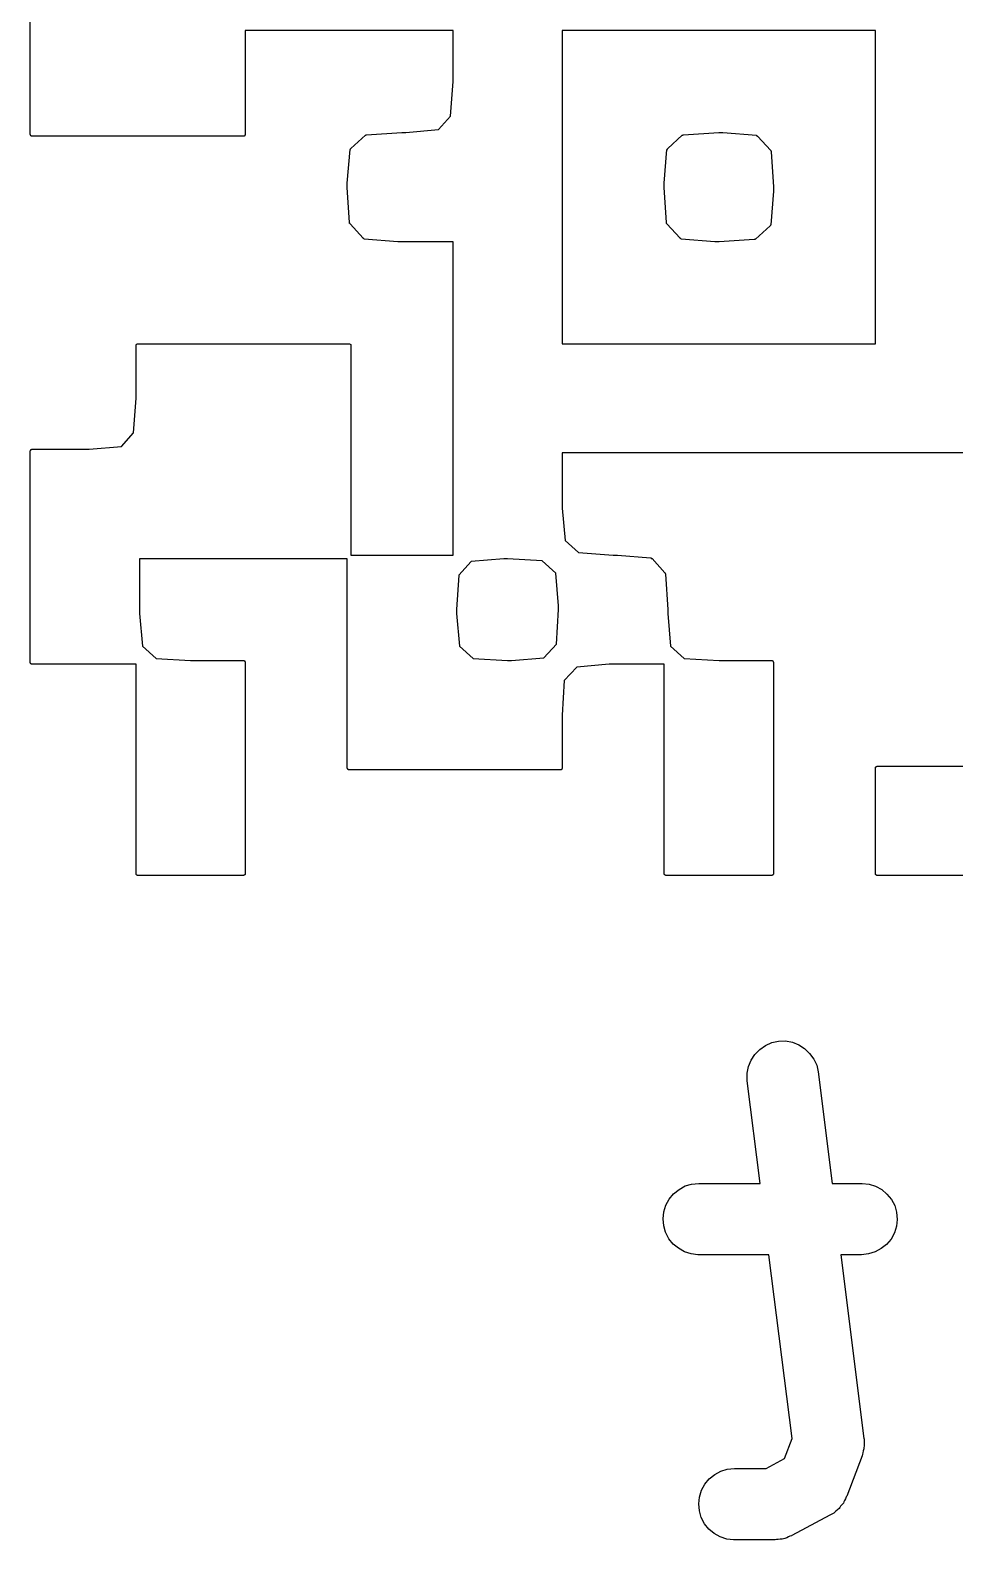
# Model space of a CAD drawing. Extents: x 123.5 to 170.1, y -121.6 to -90.
# Drawn here: x 152.791 to 155.384, y -113.513 to -109.277 of the extents above; entities that cross this region are included whole.
import ezdxf

# ---------------------------------------------------------------- set-up
doc = ezdxf.new("R2010")
doc.units = 0
doc.layers.add('BLACK', color=7, linetype='CONTINUOUS')

msp = doc.modelspace()

# ---------------------------------------------------------------- linework, layer by layer
at = {"layer": 'BLACK', "linetype": 'CONTINUOUS'}
for p, q in [((152.791, -109.569), (152.791, -108.977)), ((153.977, -109.278), (153.394, -109.278)), ((153.394, -109.278), (153.394, -109.569)), ((153.977, -109.421), (153.977, -109.278)), ((154.283, -109.278), (154.283, -110.157)), ((155.162, -109.278), (154.283, -109.278)), ((155.162, -110.157), (155.162, -109.278)), ((153.97, -109.518), (153.977, -109.421)), ((153.936, -109.556), (153.97, -109.518)), ((152.791, -109.57), (152.791, -109.569)), ((152.792, -109.571), (152.791, -109.57)), ((152.791, -109.57), (152.791, -109.57)), ((152.791, -109.57), (152.791, -109.57)), ((152.791, -109.57), (152.791, -109.57)), ((152.792, -109.572), (152.792, -109.571)), ((152.792, -109.571), (152.792, -109.571)), ((152.792, -109.571), (152.792, -109.571)), ((152.792, -109.571), (152.792, -109.571)), ((152.793, -109.573), (152.792, -109.572)), ((152.792, -109.572), (152.792, -109.572)), ((152.792, -109.572), (152.792, -109.572)), ((152.792, -109.572), (152.792, -109.572)), ((152.792, -109.572), (152.792, -109.572)), ((152.794, -109.573), (152.793, -109.573)), ((152.793, -109.573), (152.793, -109.573)), ((152.793, -109.573), (152.793, -109.573)), ((152.793, -109.573), (152.793, -109.573)), ((152.794, -109.574), (152.794, -109.573)), ((152.794, -109.573), (152.794, -109.573)), ((152.794, -109.573), (152.794, -109.573)), ((152.795, -109.574), (152.794, -109.574)), ((152.794, -109.574), (152.794, -109.574)), ((152.794, -109.574), (152.794, -109.574)), ((152.794, -109.574), (152.794, -109.574)), ((152.796, -109.574), (152.795, -109.574)), ((152.795, -109.574), (152.795, -109.574)), ((152.795, -109.574), (152.795, -109.574)), ((152.795, -109.574), (152.795, -109.574)), ((153.389, -109.574), (152.796, -109.574)), ((152.796, -109.574), (152.796, -109.574)), ((153.39, -109.574), (153.389, -109.574)), ((153.391, -109.574), (153.39, -109.574)), ((153.39, -109.574), (153.39, -109.574)), ((153.39, -109.574), (153.39, -109.574)), ((153.39, -109.574), (153.39, -109.574)), ((153.39, -109.574), (153.39, -109.574)), ((153.392, -109.574), (153.391, -109.574)), ((153.391, -109.574), (153.391, -109.574)), ((153.391, -109.574), (153.391, -109.574)), ((153.391, -109.574), (153.391, -109.574)), ((153.393, -109.573), (153.392, -109.573)), ((153.392, -109.573), (153.392, -109.573)), ((153.392, -109.573), (153.392, -109.573)), ((153.392, -109.573), (153.392, -109.574)), ((153.392, -109.574), (153.392, -109.574)), ((153.394, -109.571), (153.393, -109.572)), ((153.393, -109.572), (153.393, -109.572)), ((153.393, -109.572), (153.393, -109.572)), ((153.393, -109.572), (153.393, -109.572)), ((153.393, -109.572), (153.393, -109.573)), ((153.393, -109.573), (153.393, -109.573)), ((153.393, -109.573), (153.393, -109.573)), ((153.394, -109.569), (153.394, -109.57)), ((153.394, -109.57), (153.394, -109.57)), ((153.394, -109.57), (153.394, -109.57)), ((153.394, -109.57), (153.394, -109.57)), ((153.394, -109.57), (153.394, -109.571)), ((153.394, -109.571), (153.394, -109.571)), ((153.394, -109.571), (153.394, -109.571)), ((153.394, -109.571), (153.394, -109.571)), ((153.69, -109.609), (153.731, -109.572)), ((153.731, -109.572), (153.731, -109.572)), ((153.731, -109.572), (153.731, -109.572)), ((153.731, -109.572), (153.731, -109.572)), ((153.731, -109.572), (153.731, -109.572)), ((153.731, -109.572), (153.732, -109.572)), ((153.732, -109.572), (153.732, -109.571)), ((153.732, -109.571), (153.732, -109.571)), ((153.732, -109.571), (153.732, -109.571)), ((153.732, -109.571), (153.733, -109.571)), ((153.733, -109.571), (153.733, -109.571)), ((153.733, -109.571), (153.733, -109.571)), ((153.733, -109.571), (153.733, -109.571)), ((153.733, -109.571), (153.734, -109.571)), ((153.734, -109.571), (153.833, -109.564)), ((153.734, -109.571), (153.734, -109.571)), ((153.734, -109.571), (153.734, -109.571)), ((153.833, -109.564), (153.833, -109.564)), ((153.833, -109.564), (153.833, -109.564)), ((153.833, -109.564), (153.833, -109.564)), ((153.833, -109.564), (153.845, -109.564)), ((153.845, -109.564), (153.936, -109.556)), ((154.579, -109.609), (154.62, -109.572)), ((154.62, -109.572), (154.62, -109.572)), ((154.62, -109.572), (154.62, -109.572)), ((154.62, -109.572), (154.62, -109.572)), ((154.62, -109.572), (154.62, -109.572)), ((154.62, -109.572), (154.621, -109.572)), ((154.621, -109.572), (154.621, -109.571)), ((154.621, -109.571), (154.621, -109.571)), ((154.621, -109.571), (154.621, -109.571)), ((154.621, -109.571), (154.622, -109.571)), ((154.622, -109.571), (154.622, -109.571)), ((154.622, -109.571), (154.622, -109.571)), ((154.622, -109.571), (154.622, -109.571)), ((154.622, -109.571), (154.623, -109.571)), ((154.623, -109.571), (154.722, -109.564)), ((154.623, -109.571), (154.623, -109.571)), ((154.623, -109.571), (154.623, -109.571)), ((154.722, -109.564), (154.722, -109.564)), ((154.722, -109.564), (154.722, -109.564)), ((154.722, -109.564), (154.723, -109.564)), ((154.723, -109.564), (154.734, -109.564)), ((154.734, -109.564), (154.734, -109.564)), ((154.734, -109.564), (154.734, -109.564)), ((154.734, -109.564), (154.734, -109.564)), ((154.734, -109.564), (154.828, -109.572)), ((154.828, -109.572), (154.828, -109.572)), ((154.828, -109.572), (154.828, -109.573)), ((154.828, -109.573), (154.828, -109.573)), ((154.828, -109.573), (154.828, -109.573)), ((154.828, -109.573), (154.829, -109.573)), ((154.829, -109.573), (154.829, -109.573)), ((154.829, -109.573), (154.829, -109.573)), ((154.829, -109.573), (154.829, -109.573)), ((154.829, -109.573), (154.83, -109.573)), ((154.83, -109.573), (154.83, -109.573)), ((154.83, -109.573), (154.83, -109.573)), ((154.83, -109.573), (154.83, -109.574)), ((154.83, -109.574), (154.83, -109.574)), ((154.83, -109.574), (154.831, -109.574)), ((154.831, -109.574), (154.831, -109.574)), ((154.831, -109.574), (154.868, -109.615)), ((153.68, -109.706), (153.688, -109.612)), ((153.688, -109.612), (153.688, -109.612)), ((153.688, -109.612), (153.689, -109.612)), ((153.689, -109.611), (153.689, -109.61)), ((153.689, -109.61), (153.689, -109.61)), ((153.689, -109.61), (153.689, -109.61)), ((153.689, -109.61), (153.69, -109.61)), ((153.689, -109.612), (153.689, -109.611)), ((153.689, -109.611), (153.689, -109.611)), ((153.689, -109.611), (153.689, -109.611)), ((153.689, -109.611), (153.689, -109.611)), ((153.689, -109.612), (153.689, -109.612)), ((153.689, -109.612), (153.689, -109.612)), ((153.69, -109.61), (153.69, -109.609)), ((153.69, -109.609), (153.69, -109.609)), ((153.69, -109.61), (153.69, -109.61)), ((154.569, -109.706), (154.577, -109.612)), ((154.577, -109.612), (154.577, -109.612)), ((154.577, -109.612), (154.578, -109.612)), ((154.578, -109.611), (154.578, -109.61)), ((154.578, -109.61), (154.578, -109.61)), ((154.578, -109.61), (154.578, -109.61)), ((154.578, -109.61), (154.579, -109.61)), ((154.578, -109.612), (154.578, -109.611)), ((154.578, -109.611), (154.578, -109.611)), ((154.578, -109.611), (154.578, -109.611)), ((154.578, -109.611), (154.578, -109.611)), ((154.578, -109.612), (154.578, -109.612)), ((154.578, -109.612), (154.578, -109.612)), ((154.579, -109.61), (154.579, -109.609)), ((154.579, -109.609), (154.579, -109.609)), ((154.579, -109.61), (154.579, -109.61)), ((154.868, -109.615), (154.868, -109.615)), ((154.868, -109.615), (154.868, -109.615)), ((154.868, -109.615), (154.868, -109.615)), ((154.868, -109.615), (154.868, -109.615)), ((154.868, -109.615), (154.868, -109.616)), ((154.868, -109.616), (154.869, -109.616)), ((154.869, -109.616), (154.869, -109.616)), ((154.869, -109.616), (154.869, -109.616)), ((154.869, -109.616), (154.869, -109.617)), ((154.869, -109.617), (154.869, -109.617)), ((154.869, -109.617), (154.869, -109.617)), ((154.869, -109.617), (154.869, -109.617)), ((154.869, -109.617), (154.869, -109.618)), ((154.869, -109.618), (154.869, -109.618)), ((154.869, -109.618), (154.869, -109.618)), ((154.869, -109.618), (154.876, -109.717)), ((153.68, -109.717), (153.68, -109.706)), ((153.68, -109.706), (153.68, -109.706)), ((153.68, -109.706), (153.68, -109.706)), ((153.68, -109.706), (153.68, -109.706)), ((154.569, -109.717), (154.569, -109.706)), ((154.569, -109.706), (154.569, -109.706)), ((154.569, -109.706), (154.569, -109.706)), ((154.569, -109.706), (154.569, -109.706)), ((153.68, -109.718), (153.68, -109.717)), ((153.687, -109.817), (153.68, -109.718)), ((153.68, -109.718), (153.68, -109.718)), ((153.68, -109.718), (153.68, -109.718)), ((154.569, -109.718), (154.569, -109.717)), ((154.576, -109.817), (154.569, -109.718)), ((154.569, -109.718), (154.569, -109.718)), ((154.569, -109.718), (154.569, -109.718)), ((154.876, -109.729), (154.868, -109.823)), ((154.876, -109.717), (154.876, -109.717)), ((154.876, -109.717), (154.876, -109.717)), ((154.876, -109.717), (154.876, -109.718)), ((154.876, -109.718), (154.876, -109.729)), ((154.876, -109.729), (154.876, -109.729)), ((154.876, -109.729), (154.876, -109.729)), ((154.876, -109.729), (154.876, -109.729)), ((153.687, -109.818), (153.687, -109.817)), ((153.687, -109.817), (153.687, -109.817)), ((153.687, -109.817), (153.687, -109.817)), ((153.687, -109.819), (153.687, -109.818)), ((153.687, -109.818), (153.687, -109.818)), ((153.687, -109.818), (153.687, -109.818)), ((153.687, -109.818), (153.687, -109.818)), ((153.688, -109.819), (153.687, -109.819)), ((153.687, -109.819), (153.687, -109.819)), ((153.687, -109.819), (153.687, -109.819)), ((153.688, -109.82), (153.688, -109.819)), ((153.725, -109.861), (153.688, -109.82)), ((153.688, -109.82), (153.688, -109.82)), ((153.688, -109.82), (153.688, -109.82)), ((153.688, -109.82), (153.688, -109.82)), ((153.688, -109.82), (153.688, -109.82)), ((154.576, -109.818), (154.576, -109.817)), ((154.576, -109.817), (154.576, -109.817)), ((154.576, -109.817), (154.576, -109.817)), ((154.576, -109.819), (154.576, -109.818)), ((154.576, -109.818), (154.576, -109.818)), ((154.576, -109.818), (154.576, -109.818)), ((154.576, -109.818), (154.576, -109.818)), ((154.577, -109.819), (154.576, -109.819)), ((154.576, -109.819), (154.576, -109.819)), ((154.576, -109.819), (154.576, -109.819)), ((154.577, -109.82), (154.577, -109.819)), ((154.614, -109.861), (154.577, -109.82)), ((154.577, -109.82), (154.577, -109.82)), ((154.577, -109.82), (154.577, -109.82)), ((154.577, -109.82), (154.577, -109.82)), ((154.577, -109.82), (154.577, -109.82)), ((154.866, -109.826), (154.825, -109.863)), ((154.867, -109.825), (154.866, -109.825)), ((154.866, -109.825), (154.866, -109.825)), ((154.866, -109.825), (154.866, -109.826)), ((154.866, -109.826), (154.866, -109.826)), ((154.868, -109.823), (154.867, -109.823)), ((154.867, -109.823), (154.867, -109.823)), ((154.867, -109.823), (154.867, -109.823)), ((154.867, -109.823), (154.867, -109.824)), ((154.867, -109.824), (154.867, -109.824)), ((154.867, -109.824), (154.867, -109.824)), ((154.867, -109.824), (154.867, -109.824)), ((154.867, -109.824), (154.867, -109.825)), ((154.867, -109.825), (154.867, -109.825)), ((154.867, -109.825), (154.867, -109.825)), ((154.868, -109.823), (154.868, -109.823)), ((153.726, -109.861), (153.725, -109.861)), ((153.725, -109.861), (153.725, -109.861)), ((153.726, -109.862), (153.726, -109.861)), ((153.726, -109.861), (153.726, -109.861)), ((153.727, -109.862), (153.726, -109.862)), ((153.726, -109.862), (153.726, -109.862)), ((153.726, -109.862), (153.726, -109.862)), ((153.728, -109.862), (153.727, -109.862)), ((153.727, -109.862), (153.727, -109.862)), ((153.727, -109.862), (153.727, -109.862)), ((153.727, -109.862), (153.727, -109.862)), ((153.728, -109.863), (153.728, -109.862)), ((153.728, -109.862), (153.728, -109.862)), ((153.728, -109.862), (153.728, -109.862)), ((153.822, -109.871), (153.728, -109.863)), ((153.728, -109.863), (153.728, -109.863)), ((153.833, -109.871), (153.822, -109.871)), ((153.822, -109.871), (153.822, -109.871)), ((153.822, -109.871), (153.822, -109.871)), ((153.822, -109.871), (153.822, -109.871)), ((153.977, -109.871), (153.833, -109.871)), ((153.977, -110.75), (153.977, -109.871)), ((154.615, -109.861), (154.614, -109.861)), ((154.614, -109.861), (154.614, -109.861)), ((154.615, -109.862), (154.615, -109.861)), ((154.615, -109.861), (154.615, -109.861)), ((154.616, -109.862), (154.615, -109.862)), ((154.615, -109.862), (154.615, -109.862)), ((154.615, -109.862), (154.615, -109.862)), ((154.617, -109.862), (154.616, -109.862)), ((154.616, -109.862), (154.616, -109.862)), ((154.616, -109.862), (154.616, -109.862)), ((154.616, -109.862), (154.616, -109.862)), ((154.617, -109.863), (154.617, -109.862)), ((154.617, -109.862), (154.617, -109.862)), ((154.617, -109.862), (154.617, -109.862)), ((154.711, -109.871), (154.617, -109.863)), ((154.617, -109.863), (154.617, -109.863)), ((154.722, -109.871), (154.711, -109.871)), ((154.711, -109.871), (154.711, -109.871)), ((154.711, -109.871), (154.711, -109.871)), ((154.711, -109.871), (154.711, -109.871)), ((154.723, -109.871), (154.722, -109.871)), ((154.822, -109.864), (154.723, -109.871)), ((154.723, -109.871), (154.723, -109.871)), ((154.723, -109.871), (154.723, -109.871)), ((154.823, -109.864), (154.822, -109.864)), ((154.822, -109.864), (154.822, -109.864)), ((154.822, -109.864), (154.822, -109.864)), ((154.824, -109.864), (154.823, -109.864)), ((154.823, -109.864), (154.823, -109.864)), ((154.823, -109.864), (154.823, -109.864)), ((154.823, -109.864), (154.823, -109.864)), ((154.825, -109.863), (154.824, -109.863)), ((154.824, -109.863), (154.824, -109.864)), ((154.824, -109.864), (154.824, -109.864)), ((154.824, -109.864), (154.824, -109.864)), ((154.825, -109.863), (154.825, -109.863)), ((154.825, -109.863), (154.825, -109.863)), ((154.825, -109.863), (154.825, -109.863)), ((154.825, -109.863), (154.825, -109.863)), ((153.088, -110.16), (153.089, -110.159)), ((153.088, -110.161), (153.088, -110.16)), ((153.088, -110.16), (153.088, -110.16)), ((153.088, -110.16), (153.088, -110.16)), ((153.088, -110.16), (153.088, -110.16)), ((153.088, -110.16), (153.088, -110.16)), ((153.088, -110.162), (153.088, -110.161)), ((153.088, -110.161), (153.088, -110.161)), ((153.088, -110.161), (153.088, -110.161)), ((153.088, -110.161), (153.088, -110.161)), ((153.088, -110.31), (153.088, -110.162)), ((153.089, -110.159), (153.089, -110.158)), ((153.089, -110.158), (153.089, -110.158)), ((153.089, -110.158), (153.089, -110.158)), ((153.089, -110.158), (153.089, -110.158)), ((153.089, -110.158), (153.09, -110.158)), ((153.089, -110.159), (153.089, -110.159)), ((153.089, -110.159), (153.089, -110.159)), ((153.089, -110.159), (153.089, -110.159)), ((153.09, -110.158), (153.091, -110.157)), ((153.09, -110.158), (153.09, -110.158)), ((153.09, -110.158), (153.09, -110.158)), ((153.09, -110.158), (153.09, -110.158)), ((153.091, -110.157), (153.091, -110.157)), ((153.091, -110.157), (153.091, -110.157)), ((153.091, -110.157), (153.091, -110.157)), ((153.091, -110.157), (153.092, -110.157)), ((153.092, -110.157), (153.092, -110.157)), ((153.092, -110.157), (153.092, -110.157)), ((153.092, -110.157), (153.092, -110.157)), ((153.092, -110.157), (153.093, -110.157)), ((153.093, -110.157), (153.685, -110.157)), ((153.685, -110.157), (153.686, -110.157)), ((153.686, -110.157), (153.686, -110.157)), ((153.686, -110.157), (153.686, -110.157)), ((153.686, -110.157), (153.686, -110.157)), ((153.686, -110.157), (153.687, -110.157)), ((153.687, -110.157), (153.687, -110.157)), ((153.687, -110.157), (153.687, -110.157)), ((153.687, -110.157), (153.687, -110.157)), ((153.687, -110.157), (153.688, -110.158)), ((153.688, -110.158), (153.688, -110.158)), ((153.688, -110.158), (153.688, -110.158)), ((153.688, -110.158), (153.688, -110.158)), ((153.688, -110.158), (153.689, -110.158)), ((153.689, -110.158), (153.689, -110.158)), ((153.689, -110.158), (153.689, -110.158)), ((153.689, -110.158), (153.689, -110.159)), ((153.689, -110.159), (153.689, -110.159)), ((153.689, -110.159), (153.689, -110.159)), ((153.689, -110.159), (153.69, -110.159)), ((153.69, -110.159), (153.69, -110.159)), ((153.69, -110.159), (153.69, -110.16)), ((153.69, -110.16), (153.69, -110.16)), ((153.69, -110.16), (153.69, -110.16)), ((153.69, -110.16), (153.69, -110.16)), ((153.69, -110.16), (153.69, -110.161)), ((153.69, -110.161), (153.69, -110.161)), ((153.69, -110.161), (153.69, -110.161)), ((153.69, -110.161), (153.69, -110.161)), ((153.69, -110.161), (153.69, -110.161)), ((153.69, -110.161), (153.69, -110.162)), ((153.69, -110.162), (153.69, -110.75)), ((154.283, -110.157), (155.162, -110.157)), ((153.081, -110.407), (153.088, -110.31)), ((153.047, -110.445), (153.081, -110.407)), ((152.791, -110.458), (152.791, -110.457)), ((152.791, -110.457), (152.791, -110.457)), ((152.791, -110.457), (152.791, -110.457)), ((152.791, -110.457), (152.792, -110.457)), ((152.791, -111.051), (152.791, -110.458)), ((152.791, -110.458), (152.791, -110.458)), ((152.792, -110.456), (152.793, -110.455)), ((152.792, -110.457), (152.792, -110.456)), ((152.792, -110.456), (152.792, -110.456)), ((152.792, -110.456), (152.792, -110.456)), ((152.792, -110.456), (152.792, -110.456)), ((152.792, -110.456), (152.792, -110.456)), ((152.792, -110.456), (152.792, -110.456)), ((152.792, -110.456), (152.792, -110.456)), ((152.793, -110.455), (152.793, -110.454)), ((152.793, -110.454), (152.794, -110.454)), ((152.793, -110.455), (152.793, -110.455)), ((152.793, -110.455), (152.793, -110.455)), ((152.793, -110.455), (152.793, -110.455)), ((152.794, -110.454), (152.794, -110.454)), ((152.794, -110.454), (152.794, -110.454)), ((152.794, -110.454), (152.794, -110.454)), ((152.794, -110.454), (152.794, -110.454)), ((152.794, -110.454), (152.794, -110.454)), ((152.794, -110.454), (152.794, -110.454)), ((152.794, -110.454), (152.795, -110.454)), ((152.795, -110.454), (152.795, -110.453)), ((152.795, -110.453), (152.795, -110.453)), ((152.795, -110.453), (152.795, -110.453)), ((152.795, -110.453), (152.796, -110.453)), ((152.796, -110.453), (152.796, -110.453)), ((152.796, -110.453), (152.944, -110.453)), ((152.944, -110.453), (152.956, -110.453)), ((152.956, -110.453), (153.047, -110.445)), ((155.458, -110.463), (154.283, -110.463)), ((154.283, -110.463), (154.283, -110.606)), ((154.283, -110.606), (154.283, -110.618)), ((154.283, -110.618), (154.291, -110.709)), ((154.291, -110.709), (154.329, -110.743)), ((153.68, -110.76), (153.098, -110.76)), ((153.098, -110.76), (153.098, -110.903)), ((153.68, -111.347), (153.68, -110.76)), ((153.69, -110.75), (153.977, -110.75)), ((154.028, -110.768), (153.993, -110.806)), ((154.119, -110.76), (154.028, -110.768)), ((154.13, -110.76), (154.119, -110.76)), ((154.227, -110.766), (154.13, -110.76)), ((154.265, -110.801), (154.227, -110.766)), ((154.329, -110.743), (154.426, -110.75)), ((154.426, -110.75), (154.437, -110.75)), ((154.437, -110.75), (154.438, -110.75)), ((154.438, -110.75), (154.438, -110.75)), ((154.438, -110.75), (154.438, -110.75)), ((154.438, -110.75), (154.531, -110.758)), ((154.531, -110.758), (154.531, -110.758)), ((154.531, -110.758), (154.532, -110.758)), ((154.532, -110.758), (154.532, -110.758)), ((154.532, -110.758), (154.532, -110.758)), ((154.532, -110.758), (154.532, -110.758)), ((154.532, -110.758), (154.533, -110.758)), ((154.533, -110.758), (154.533, -110.758)), ((154.533, -110.758), (154.533, -110.758)), ((154.533, -110.758), (154.533, -110.758)), ((154.533, -110.758), (154.533, -110.759)), ((154.533, -110.759), (154.534, -110.759)), ((154.534, -110.759), (154.534, -110.759)), ((154.534, -110.759), (154.534, -110.759)), ((154.534, -110.759), (154.534, -110.759)), ((154.534, -110.759), (154.535, -110.759)), ((154.535, -110.759), (154.571, -110.8)), ((153.993, -110.806), (153.987, -110.903)), ((154.273, -110.892), (154.265, -110.801)), ((154.571, -110.8), (154.572, -110.8)), ((154.572, -110.8), (154.572, -110.8)), ((154.572, -110.8), (154.572, -110.8)), ((154.572, -110.8), (154.572, -110.801)), ((154.572, -110.801), (154.572, -110.801)), ((154.572, -110.801), (154.572, -110.801)), ((154.572, -110.801), (154.572, -110.801)), ((154.572, -110.801), (154.572, -110.802)), ((154.572, -110.802), (154.573, -110.802)), ((154.573, -110.802), (154.573, -110.802)), ((154.573, -110.802), (154.573, -110.802)), ((154.573, -110.802), (154.573, -110.803)), ((154.573, -110.803), (154.573, -110.803)), ((154.573, -110.803), (154.573, -110.803)), ((154.573, -110.803), (154.573, -110.803)), ((154.573, -110.803), (154.579, -110.903)), ((154.273, -110.903), (154.273, -110.892)), ((153.098, -110.903), (153.098, -110.914)), ((153.098, -110.914), (153.106, -111.005)), ((153.987, -110.903), (153.987, -110.914)), ((153.987, -110.914), (153.995, -111.005)), ((154.267, -111), (154.273, -110.903)), ((154.579, -110.903), (154.579, -110.903)), ((154.579, -110.903), (154.579, -110.903)), ((154.579, -110.903), (154.579, -110.903)), ((154.579, -110.903), (154.579, -110.914)), ((154.579, -110.914), (154.587, -111.005)), ((153.106, -111.005), (153.144, -111.04)), ((153.995, -111.005), (154.033, -111.04)), ((154.232, -111.038), (154.267, -111)), ((154.587, -111.005), (154.625, -111.04)), ((152.791, -111.052), (152.791, -111.051)), ((152.791, -111.051), (152.791, -111.051)), ((152.792, -111.052), (152.791, -111.052)), ((152.791, -111.052), (152.791, -111.052)), ((152.791, -111.052), (152.791, -111.052)), ((152.792, -111.053), (152.792, -111.052)), ((152.792, -111.054), (152.792, -111.053)), ((152.792, -111.053), (152.792, -111.053)), ((152.792, -111.053), (152.792, -111.053)), ((152.792, -111.053), (152.792, -111.053)), ((152.793, -111.054), (152.792, -111.054)), ((152.792, -111.054), (152.792, -111.054)), ((152.792, -111.054), (152.792, -111.054)), ((152.792, -111.054), (152.792, -111.054)), ((152.793, -111.055), (152.793, -111.054)), ((152.794, -111.055), (152.793, -111.055)), ((152.793, -111.055), (152.793, -111.055)), ((152.793, -111.055), (152.793, -111.055)), ((152.794, -111.056), (152.794, -111.055)), ((152.794, -111.055), (152.794, -111.055)), ((152.794, -111.055), (152.794, -111.055)), ((152.794, -111.055), (152.794, -111.055)), ((152.795, -111.056), (152.794, -111.056)), ((152.794, -111.056), (152.794, -111.056)), ((152.794, -111.056), (152.794, -111.056)), ((152.796, -111.056), (152.795, -111.056)), ((152.795, -111.056), (152.795, -111.056)), ((152.795, -111.056), (152.795, -111.056)), ((152.795, -111.056), (152.795, -111.056)), ((153.088, -111.056), (152.796, -111.056)), ((152.796, -111.056), (152.796, -111.056)), ((153.088, -111.644), (153.088, -111.056)), ((153.144, -111.04), (153.241, -111.046)), ((153.241, -111.046), (153.389, -111.046)), ((153.389, -111.046), (153.39, -111.046)), ((153.39, -111.046), (153.39, -111.046)), ((153.39, -111.046), (153.39, -111.046)), ((153.39, -111.046), (153.39, -111.046)), ((153.39, -111.046), (153.391, -111.046)), ((153.391, -111.046), (153.391, -111.046)), ((153.391, -111.046), (153.391, -111.046)), ((153.391, -111.046), (153.391, -111.046)), ((153.391, -111.046), (153.391, -111.047)), ((153.391, -111.047), (153.392, -111.047)), ((153.392, -111.047), (153.392, -111.047)), ((153.392, -111.047), (153.392, -111.047)), ((153.392, -111.047), (153.392, -111.047)), ((153.392, -111.047), (153.393, -111.047)), ((153.393, -111.047), (153.393, -111.047)), ((153.393, -111.047), (153.393, -111.048)), ((153.393, -111.048), (153.393, -111.048)), ((153.393, -111.048), (153.393, -111.048)), ((153.393, -111.048), (153.393, -111.048)), ((153.393, -111.048), (153.393, -111.048)), ((153.393, -111.048), (153.393, -111.049)), ((153.393, -111.049), (153.394, -111.049)), ((153.394, -111.049), (153.394, -111.049)), ((153.394, -111.049), (153.394, -111.049)), ((153.394, -111.049), (153.394, -111.05)), ((153.394, -111.05), (153.394, -111.05)), ((153.394, -111.05), (153.394, -111.05)), ((153.394, -111.05), (153.394, -111.05)), ((153.394, -111.05), (153.394, -111.05)), ((153.394, -111.05), (153.394, -111.051)), ((153.394, -111.051), (153.394, -111.644)), ((154.033, -111.04), (154.13, -111.046)), ((154.13, -111.046), (154.141, -111.046)), ((154.141, -111.046), (154.232, -111.038)), ((154.324, -111.064), (154.289, -111.102)), ((154.415, -111.056), (154.324, -111.064)), ((154.426, -111.056), (154.415, -111.056)), ((154.569, -111.056), (154.426, -111.056)), ((154.569, -111.644), (154.569, -111.056)), ((154.625, -111.04), (154.723, -111.046)), ((154.723, -111.046), (154.871, -111.046)), ((154.871, -111.046), (154.871, -111.046)), ((154.871, -111.046), (154.872, -111.046)), ((154.872, -111.046), (154.872, -111.046)), ((154.872, -111.046), (154.872, -111.046)), ((154.872, -111.046), (154.872, -111.046)), ((154.872, -111.046), (154.873, -111.046)), ((154.873, -111.046), (154.873, -111.046)), ((154.873, -111.046), (154.873, -111.046)), ((154.873, -111.046), (154.873, -111.047)), ((154.873, -111.047), (154.873, -111.047)), ((154.873, -111.047), (154.873, -111.047)), ((154.873, -111.047), (154.873, -111.047)), ((154.873, -111.047), (154.874, -111.047)), ((154.874, -111.047), (154.874, -111.047)), ((154.874, -111.047), (154.874, -111.047)), ((154.874, -111.047), (154.874, -111.048)), ((154.874, -111.048), (154.874, -111.048)), ((154.874, -111.048), (154.875, -111.048)), ((154.875, -111.048), (154.875, -111.048)), ((154.875, -111.048), (154.875, -111.048)), ((154.875, -111.048), (154.875, -111.049)), ((154.875, -111.049), (154.875, -111.049)), ((154.875, -111.049), (154.875, -111.049)), ((154.875, -111.049), (154.875, -111.049)), ((154.875, -111.049), (154.875, -111.05)), ((154.875, -111.05), (154.876, -111.05)), ((154.876, -111.05), (154.876, -111.05)), ((154.876, -111.05), (154.876, -111.05)), ((154.876, -111.05), (154.876, -111.05)), ((154.876, -111.05), (154.876, -111.051)), ((154.876, -111.051), (154.876, -111.644)), ((154.289, -111.102), (154.283, -111.199)), ((154.283, -111.199), (154.283, -111.347)), ((153.68, -111.348), (153.68, -111.347)), ((153.681, -111.349), (153.68, -111.348)), ((153.68, -111.348), (153.68, -111.348)), ((153.68, -111.348), (153.68, -111.348)), ((153.68, -111.348), (153.68, -111.348)), ((153.681, -111.35), (153.681, -111.349)), ((153.681, -111.349), (153.681, -111.349)), ((153.681, -111.349), (153.681, -111.349)), ((153.681, -111.349), (153.681, -111.349)), ((153.682, -111.351), (153.681, -111.35)), ((153.681, -111.35), (153.681, -111.35)), ((153.681, -111.35), (153.681, -111.35)), ((153.681, -111.35), (153.681, -111.35)), ((153.681, -111.35), (153.681, -111.35)), ((153.683, -111.351), (153.682, -111.351)), ((153.682, -111.351), (153.682, -111.351)), ((153.682, -111.351), (153.682, -111.351)), ((153.682, -111.351), (153.682, -111.351)), ((153.683, -111.352), (153.683, -111.351)), ((153.683, -111.351), (153.683, -111.351)), ((153.683, -111.351), (153.683, -111.351)), ((153.684, -111.352), (153.683, -111.352)), ((153.683, -111.352), (153.683, -111.352)), ((153.683, -111.352), (153.683, -111.352)), ((153.683, -111.352), (153.683, -111.352)), ((153.685, -111.352), (153.684, -111.352)), ((153.684, -111.352), (153.684, -111.352)), ((153.684, -111.352), (153.684, -111.352)), ((153.684, -111.352), (153.684, -111.352)), ((154.278, -111.352), (153.685, -111.352)), ((153.685, -111.352), (153.685, -111.352)), ((154.279, -111.352), (154.278, -111.352)), ((154.28, -111.352), (154.279, -111.352)), ((154.279, -111.352), (154.279, -111.352)), ((154.279, -111.352), (154.279, -111.352)), ((154.279, -111.352), (154.279, -111.352)), ((154.279, -111.352), (154.279, -111.352)), ((154.281, -111.352), (154.28, -111.352)), ((154.28, -111.352), (154.28, -111.352)), ((154.28, -111.352), (154.28, -111.352)), ((154.28, -111.352), (154.28, -111.352)), ((154.282, -111.351), (154.281, -111.351)), ((154.281, -111.351), (154.281, -111.351)), ((154.281, -111.351), (154.281, -111.351)), ((154.281, -111.351), (154.281, -111.352)), ((154.281, -111.352), (154.281, -111.352)), ((154.283, -111.349), (154.282, -111.35)), ((154.282, -111.35), (154.282, -111.35)), ((154.282, -111.35), (154.282, -111.35)), ((154.282, -111.35), (154.282, -111.35)), ((154.282, -111.35), (154.282, -111.35)), ((154.282, -111.35), (154.282, -111.351)), ((154.282, -111.351), (154.282, -111.351)), ((154.283, -111.347), (154.283, -111.348)), ((154.283, -111.348), (154.283, -111.348)), ((154.283, -111.348), (154.283, -111.348)), ((154.283, -111.348), (154.283, -111.348)), ((154.283, -111.348), (154.283, -111.349)), ((154.283, -111.349), (154.283, -111.349)), ((154.283, -111.349), (154.283, -111.349)), ((154.283, -111.349), (154.283, -111.349)), ((155.162, -111.346), (155.162, -111.345)), ((155.162, -111.345), (155.162, -111.345)), ((155.162, -111.345), (155.162, -111.345)), ((155.162, -111.345), (155.163, -111.345)), ((155.162, -111.347), (155.162, -111.346)), ((155.162, -111.346), (155.162, -111.346)), ((155.162, -111.346), (155.162, -111.346)), ((155.162, -111.346), (155.162, -111.346)), ((155.162, -111.644), (155.162, -111.347)), ((155.162, -111.347), (155.162, -111.347)), ((155.163, -111.345), (155.163, -111.344)), ((155.163, -111.344), (155.163, -111.344)), ((155.163, -111.344), (155.163, -111.344)), ((155.163, -111.344), (155.164, -111.344)), ((155.163, -111.345), (155.163, -111.345)), ((155.163, -111.345), (155.163, -111.345)), ((155.163, -111.345), (155.163, -111.345)), ((155.164, -111.344), (155.164, -111.343)), ((155.164, -111.343), (155.164, -111.343)), ((155.164, -111.343), (155.164, -111.343)), ((155.164, -111.343), (155.164, -111.343)), ((155.164, -111.343), (155.165, -111.343)), ((155.165, -111.343), (155.165, -111.343)), ((155.165, -111.343), (155.165, -111.343)), ((155.165, -111.343), (155.165, -111.343)), ((155.165, -111.343), (155.166, -111.343)), ((155.166, -111.343), (155.166, -111.342)), ((155.166, -111.342), (155.166, -111.342)), ((155.166, -111.342), (155.166, -111.342)), ((155.166, -111.342), (155.166, -111.342)), ((155.166, -111.342), (155.167, -111.342)), ((155.167, -111.342), (155.755, -111.342)), ((153.088, -111.645), (153.088, -111.644)), ((153.088, -111.644), (153.088, -111.644)), ((153.088, -111.646), (153.088, -111.645)), ((153.088, -111.645), (153.088, -111.645)), ((153.088, -111.645), (153.088, -111.645)), ((153.088, -111.645), (153.088, -111.645)), ((153.089, -111.646), (153.088, -111.646)), ((153.088, -111.646), (153.088, -111.646)), ((153.088, -111.646), (153.088, -111.646)), ((153.088, -111.646), (153.088, -111.646)), ((153.088, -111.646), (153.088, -111.646)), ((153.088, -111.646), (153.088, -111.646)), ((153.089, -111.647), (153.089, -111.646)), ((153.09, -111.648), (153.089, -111.647)), ((153.089, -111.647), (153.089, -111.647)), ((153.089, -111.647), (153.089, -111.647)), ((153.089, -111.647), (153.089, -111.647)), ((153.089, -111.647), (153.089, -111.647)), ((153.091, -111.648), (153.09, -111.648)), ((153.09, -111.648), (153.09, -111.648)), ((153.09, -111.648), (153.09, -111.648)), ((153.09, -111.648), (153.09, -111.648)), ((153.092, -111.649), (153.091, -111.648)), ((153.091, -111.648), (153.091, -111.648)), ((153.091, -111.648), (153.091, -111.648)), ((153.091, -111.648), (153.091, -111.648)), ((153.093, -111.649), (153.092, -111.649)), ((153.092, -111.649), (153.092, -111.649)), ((153.092, -111.649), (153.092, -111.649)), ((153.092, -111.649), (153.092, -111.649)), ((153.389, -111.649), (153.093, -111.649)), ((153.39, -111.649), (153.389, -111.649)), ((153.391, -111.648), (153.39, -111.648)), ((153.39, -111.648), (153.39, -111.649)), ((153.39, -111.649), (153.39, -111.649)), ((153.39, -111.649), (153.39, -111.649)), ((153.39, -111.649), (153.39, -111.649)), ((153.392, -111.648), (153.391, -111.648)), ((153.391, -111.648), (153.391, -111.648)), ((153.391, -111.648), (153.391, -111.648)), ((153.391, -111.648), (153.391, -111.648)), ((153.393, -111.647), (153.392, -111.647)), ((153.392, -111.647), (153.392, -111.648)), ((153.392, -111.648), (153.392, -111.648)), ((153.392, -111.648), (153.392, -111.648)), ((153.392, -111.648), (153.392, -111.648)), ((153.394, -111.646), (153.393, -111.646)), ((153.393, -111.646), (153.393, -111.646)), ((153.393, -111.646), (153.393, -111.646)), ((153.393, -111.646), (153.393, -111.646)), ((153.393, -111.646), (153.393, -111.647)), ((153.393, -111.647), (153.393, -111.647)), ((153.393, -111.647), (153.393, -111.647)), ((153.394, -111.644), (153.394, -111.644)), ((153.394, -111.644), (153.394, -111.645)), ((153.394, -111.645), (153.394, -111.645)), ((153.394, -111.645), (153.394, -111.645)), ((153.394, -111.645), (153.394, -111.645)), ((153.394, -111.645), (153.394, -111.646)), ((153.394, -111.646), (153.394, -111.646)), ((153.394, -111.646), (153.394, -111.646)), ((154.569, -111.645), (154.569, -111.644)), ((154.569, -111.644), (154.569, -111.644)), ((154.57, -111.645), (154.569, -111.645)), ((154.569, -111.645), (154.569, -111.645)), ((154.569, -111.645), (154.569, -111.645)), ((154.57, -111.646), (154.57, -111.645)), ((154.57, -111.647), (154.57, -111.646)), ((154.57, -111.646), (154.57, -111.646)), ((154.57, -111.646), (154.57, -111.646)), ((154.57, -111.646), (154.57, -111.646)), ((154.57, -111.646), (154.57, -111.646)), ((154.57, -111.646), (154.57, -111.646)), ((154.57, -111.646), (154.57, -111.646)), ((154.571, -111.647), (154.57, -111.647)), ((154.572, -111.648), (154.571, -111.647)), ((154.571, -111.647), (154.571, -111.647)), ((154.571, -111.647), (154.571, -111.647)), ((154.571, -111.647), (154.571, -111.647)), ((154.573, -111.648), (154.572, -111.648)), ((154.572, -111.648), (154.572, -111.648)), ((154.572, -111.648), (154.572, -111.648)), ((154.572, -111.648), (154.572, -111.648)), ((154.572, -111.648), (154.572, -111.648)), ((154.572, -111.648), (154.572, -111.648)), ((154.572, -111.648), (154.572, -111.648)), ((154.573, -111.649), (154.573, -111.648)), ((154.574, -111.649), (154.573, -111.649)), ((154.573, -111.649), (154.573, -111.649)), ((154.573, -111.649), (154.573, -111.649)), ((154.871, -111.649), (154.574, -111.649)), ((154.574, -111.649), (154.574, -111.649)), ((154.872, -111.649), (154.871, -111.649)), ((154.871, -111.649), (154.871, -111.649)), ((154.873, -111.648), (154.872, -111.648)), ((154.872, -111.648), (154.872, -111.649)), ((154.872, -111.649), (154.872, -111.649)), ((154.872, -111.649), (154.872, -111.649)), ((154.874, -111.648), (154.873, -111.648)), ((154.873, -111.648), (154.873, -111.648)), ((154.873, -111.648), (154.873, -111.648)), ((154.873, -111.648), (154.873, -111.648)), ((154.873, -111.648), (154.873, -111.648)), ((154.873, -111.648), (154.873, -111.648)), ((154.873, -111.648), (154.873, -111.648)), ((154.875, -111.646), (154.874, -111.647)), ((154.874, -111.647), (154.874, -111.647)), ((154.874, -111.647), (154.874, -111.647)), ((154.874, -111.647), (154.874, -111.647)), ((154.874, -111.647), (154.874, -111.648)), ((154.876, -111.645), (154.875, -111.645)), ((154.875, -111.645), (154.875, -111.646)), ((154.875, -111.646), (154.875, -111.646)), ((154.875, -111.646), (154.875, -111.646)), ((154.875, -111.646), (154.875, -111.646)), ((154.875, -111.646), (154.875, -111.646)), ((154.875, -111.646), (154.875, -111.646)), ((154.875, -111.646), (154.875, -111.646)), ((154.876, -111.644), (154.876, -111.644)), ((154.876, -111.644), (154.876, -111.645)), ((154.876, -111.645), (154.876, -111.645)), ((154.876, -111.645), (154.876, -111.645)), ((155.162, -111.645), (155.162, -111.644)), ((155.162, -111.644), (155.162, -111.644)), ((155.162, -111.646), (155.162, -111.645)), ((155.162, -111.645), (155.162, -111.645)), ((155.162, -111.645), (155.162, -111.645)), ((155.162, -111.645), (155.162, -111.645)), ((155.163, -111.646), (155.162, -111.646)), ((155.162, -111.646), (155.162, -111.646)), ((155.162, -111.646), (155.162, -111.646)), ((155.163, -111.647), (155.163, -111.646)), ((155.163, -111.646), (155.163, -111.646)), ((155.163, -111.646), (155.163, -111.646)), ((155.163, -111.646), (155.163, -111.646)), ((155.164, -111.647), (155.163, -111.647)), ((155.163, -111.647), (155.163, -111.647)), ((155.163, -111.647), (155.163, -111.647)), ((155.163, -111.647), (155.163, -111.647)), ((155.164, -111.648), (155.164, -111.647)), ((155.165, -111.648), (155.164, -111.648)), ((155.164, -111.648), (155.164, -111.648)), ((155.164, -111.648), (155.164, -111.648)), ((155.166, -111.649), (155.165, -111.648)), ((155.165, -111.648), (155.165, -111.648)), ((155.165, -111.648), (155.165, -111.648)), ((155.165, -111.648), (155.165, -111.648)), ((155.165, -111.648), (155.165, -111.648)), ((155.167, -111.649), (155.166, -111.649)), ((155.166, -111.649), (155.166, -111.649)), ((155.166, -111.649), (155.166, -111.649)), ((155.166, -111.649), (155.166, -111.649)), ((156.056, -111.649), (155.167, -111.649)), ((154.837, -112.137), (154.853, -112.126)), ((154.853, -112.126), (154.871, -112.118)), ((154.871, -112.118), (154.89, -112.114)), ((154.89, -112.114), (154.909, -112.113)), ((154.909, -112.113), (154.929, -112.117)), ((154.929, -112.117), (154.947, -112.124)), ((154.947, -112.124), (154.963, -112.134)), ((154.806, -112.185), (154.813, -112.167)), ((154.813, -112.167), (154.823, -112.151)), ((154.823, -112.151), (154.837, -112.137)), ((154.963, -112.134), (154.977, -112.148)), ((154.977, -112.148), (154.989, -112.164)), ((154.989, -112.164), (154.997, -112.181)), ((154.802, -112.204), (154.806, -112.185)), ((154.802, -112.224), (154.802, -112.204)), ((154.997, -112.181), (155.001, -112.2)), ((155.001, -112.2), (155.04, -112.513)), ((154.802, -112.225), (154.802, -112.224)), ((154.838, -112.513), (154.802, -112.225)), ((154.583, -112.557), (154.595, -112.542)), ((154.595, -112.542), (154.611, -112.53)), ((154.611, -112.53), (154.628, -112.52)), ((154.628, -112.52), (154.646, -112.515)), ((154.646, -112.515), (154.666, -112.513)), ((154.666, -112.513), (154.838, -112.513)), ((155.04, -112.513), (155.123, -112.513)), ((155.123, -112.513), (155.124, -112.513)), ((155.124, -112.513), (155.144, -112.515)), ((155.144, -112.515), (155.162, -112.521)), ((155.162, -112.521), (155.18, -112.53)), ((155.18, -112.53), (155.194, -112.543)), ((155.194, -112.543), (155.207, -112.558)), ((154.568, -112.593), (154.574, -112.574)), ((154.574, -112.574), (154.583, -112.557)), ((155.207, -112.558), (155.216, -112.575)), ((155.216, -112.575), (155.221, -112.594)), ((154.566, -112.612), (154.568, -112.593)), ((154.568, -112.632), (154.566, -112.612)), ((154.573, -112.65), (154.568, -112.632)), ((155.221, -112.633), (155.215, -112.652)), ((155.221, -112.594), (155.223, -112.614)), ((155.223, -112.614), (155.221, -112.633)), ((154.582, -112.668), (154.573, -112.65)), ((154.594, -112.683), (154.582, -112.668)), ((155.206, -112.669), (155.193, -112.684)), ((155.215, -112.652), (155.206, -112.669)), ((154.609, -112.695), (154.594, -112.683)), ((154.626, -112.705), (154.609, -112.695)), ((154.645, -112.711), (154.626, -112.705)), ((154.664, -112.713), (154.645, -112.711)), ((154.666, -112.713), (154.664, -112.713)), ((154.863, -112.713), (154.666, -112.713)), ((154.928, -113.229), (154.863, -112.713)), ((155.123, -112.713), (155.065, -112.713)), ((155.065, -112.713), (155.129, -113.229)), ((155.142, -112.711), (155.123, -112.713)), ((155.161, -112.705), (155.142, -112.711)), ((155.178, -112.696), (155.161, -112.705)), ((155.193, -112.684), (155.178, -112.696)), ((154.907, -113.285), (154.928, -113.229)), ((155.126, -113.269), (155.125, -113.273)), ((155.127, -113.263), (155.126, -113.269)), ((155.129, -113.258), (155.127, -113.263)), ((155.129, -113.229), (155.13, -113.23)), ((155.13, -113.25), (155.129, -113.254)), ((155.129, -113.254), (155.129, -113.258)), ((155.13, -113.23), (155.13, -113.234)), ((155.13, -113.234), (155.13, -113.238)), ((155.13, -113.238), (155.13, -113.244)), ((155.13, -113.244), (155.13, -113.25)), ((154.746, -113.315), (154.766, -113.313)), ((154.766, -113.313), (154.855, -113.313)), ((154.855, -113.313), (154.907, -113.285)), ((155.124, -113.277), (155.081, -113.391)), ((155.125, -113.273), (155.124, -113.277)), ((154.683, -113.357), (154.695, -113.342)), ((154.695, -113.342), (154.711, -113.33)), ((154.711, -113.33), (154.728, -113.32)), ((154.728, -113.32), (154.746, -113.315)), ((154.666, -113.412), (154.668, -113.393)), ((154.668, -113.393), (154.674, -113.374)), ((154.674, -113.374), (154.683, -113.357)), ((155.08, -113.392), (155.078, -113.398)), ((155.081, -113.391), (155.08, -113.392)), ((154.668, -113.432), (154.666, -113.412)), ((154.673, -113.45), (154.668, -113.432)), ((155.045, -113.438), (155.039, -113.441)), ((155.048, -113.435), (155.045, -113.438)), ((155.051, -113.433), (155.048, -113.435)), ((155.055, -113.429), (155.051, -113.433)), ((155.06, -113.425), (155.055, -113.429)), ((155.062, -113.422), (155.06, -113.425)), ((155.064, -113.419), (155.062, -113.422)), ((155.068, -113.414), (155.064, -113.419)), ((155.072, -113.41), (155.068, -113.414)), ((155.073, -113.406), (155.072, -113.41)), ((155.075, -113.403), (155.073, -113.406)), ((155.078, -113.398), (155.075, -113.403)), ((154.682, -113.468), (154.673, -113.45)), ((154.694, -113.483), (154.682, -113.468)), ((155.034, -113.444), (154.927, -113.501)), ((155.039, -113.441), (155.034, -113.444)), ((154.709, -113.495), (154.694, -113.483)), ((154.726, -113.505), (154.709, -113.495)), ((154.745, -113.511), (154.726, -113.505)), ((154.764, -113.513), (154.745, -113.511)), ((154.766, -113.513), (154.764, -113.513)), ((154.88, -113.513), (154.766, -113.513)), ((154.884, -113.512), (154.88, -113.513)), ((154.889, -113.512), (154.884, -113.512)), ((154.894, -113.511), (154.889, -113.512)), ((154.9, -113.511), (154.894, -113.511)), ((154.904, -113.51), (154.9, -113.511)), ((154.908, -113.509), (154.904, -113.51)), ((154.913, -113.507), (154.908, -113.509)), ((154.918, -113.505), (154.913, -113.507)), ((154.922, -113.503), (154.918, -113.505)), ((154.926, -113.502), (154.922, -113.503)), ((154.927, -113.501), (154.926, -113.502))]:
    msp.add_line(p, q, dxfattribs=at)

doc.saveas('drawing.dxf')
